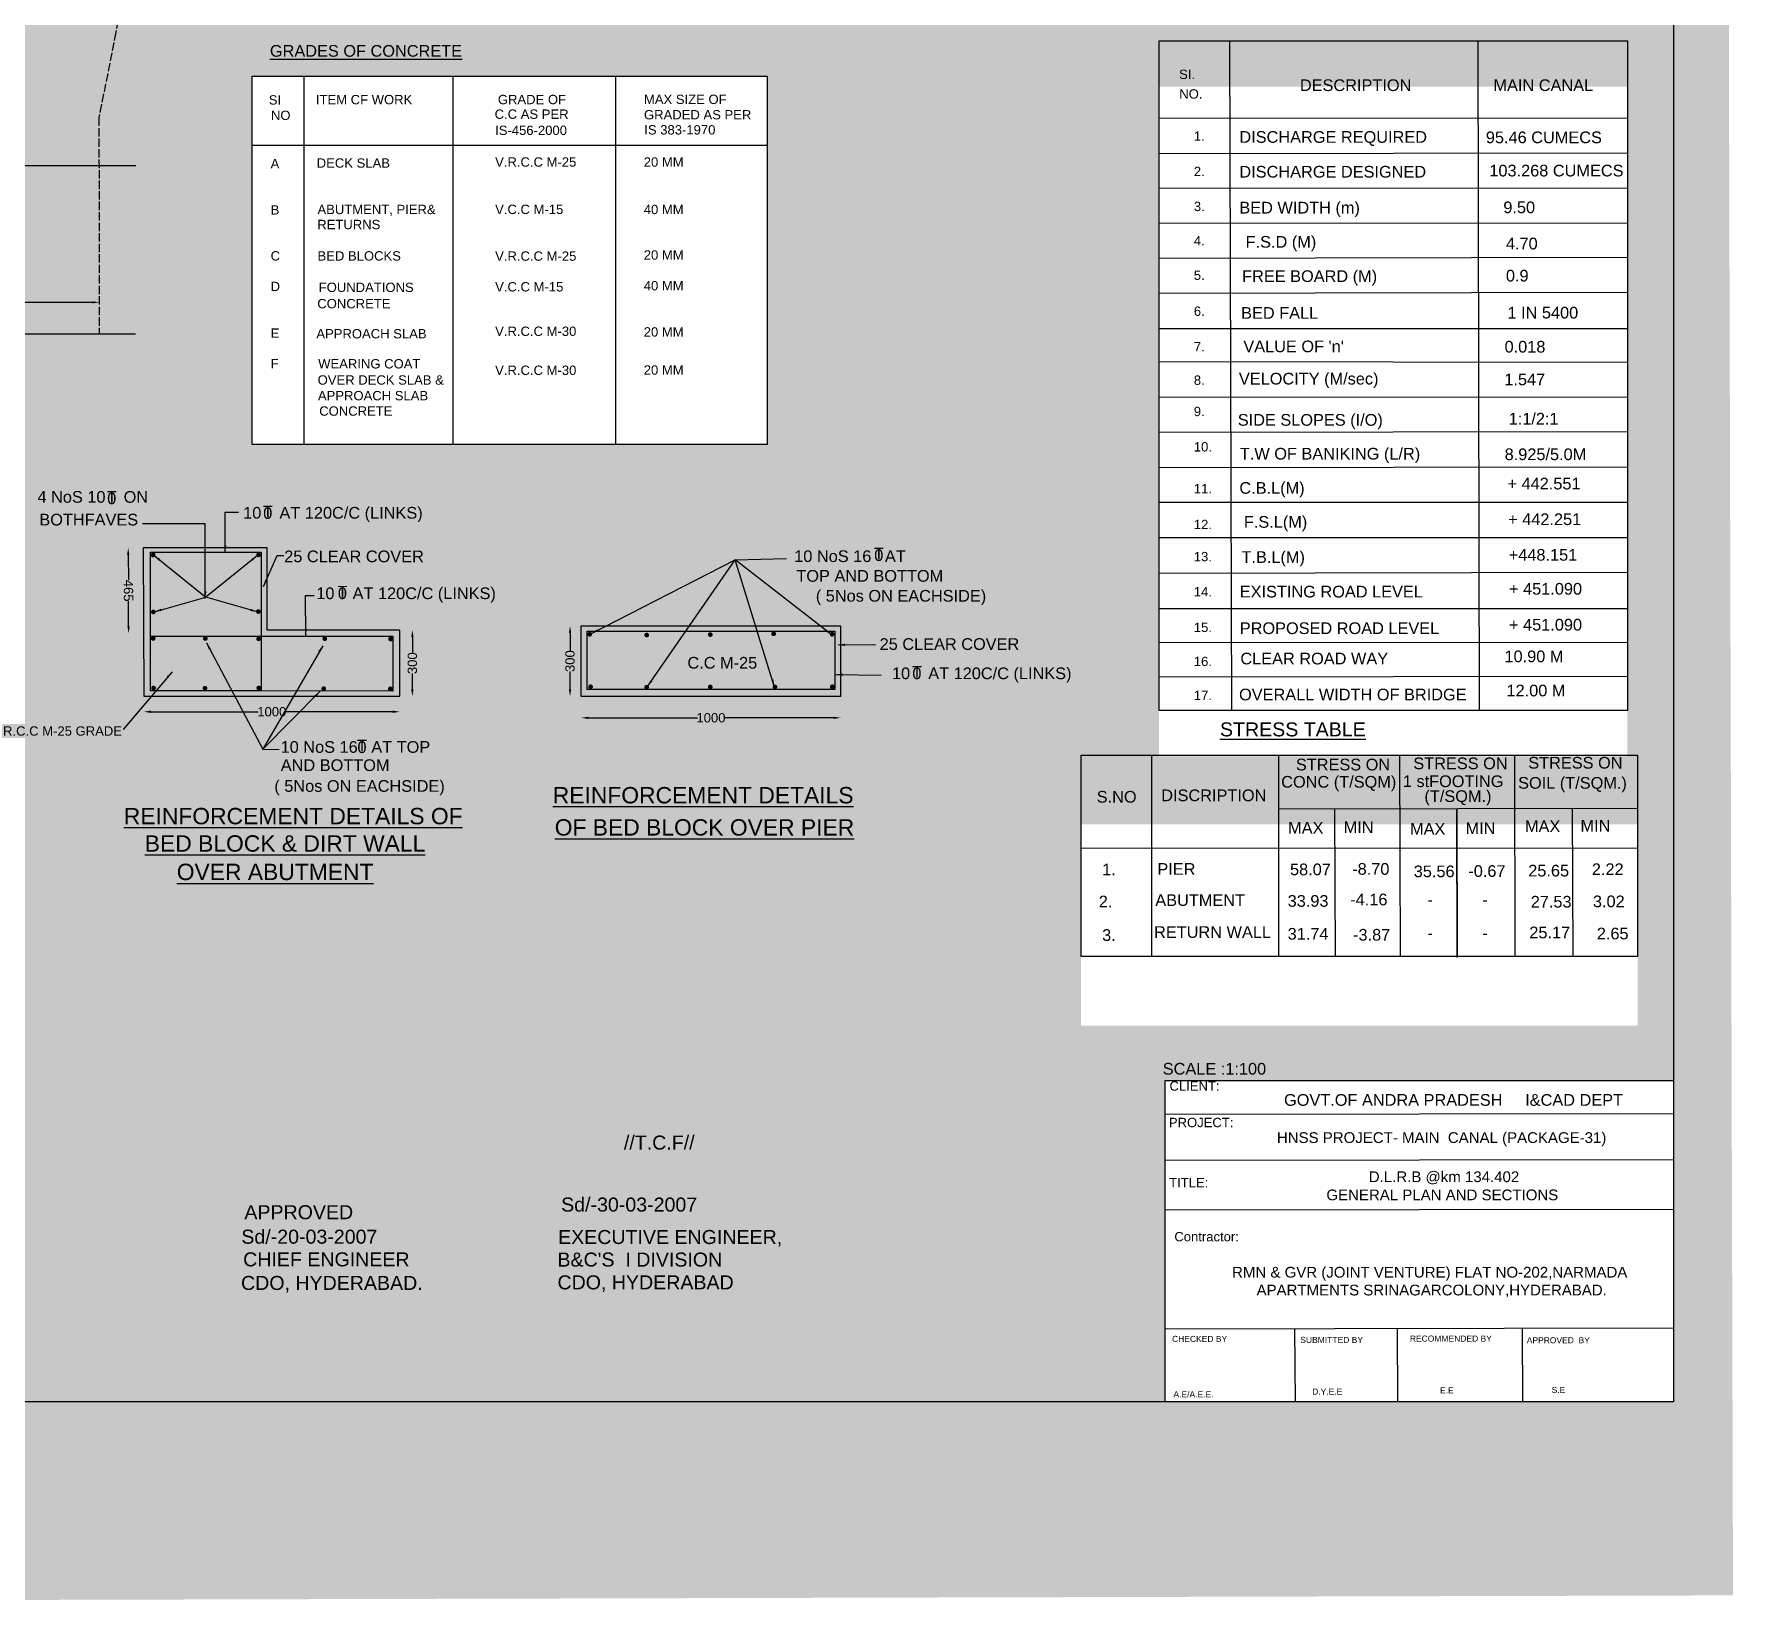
# Model space of a CAD drawing. Header units: millimetres. Extents: x 5124 to 107255, y 2311 to 94108.
# Drawn here: x 70886 to 107255, y 2311 to 36004 of the extents above; entities that cross this region are included whole.
import ezdxf

# ---------------------------------------------------------------- set-up
doc = ezdxf.new("R2010")
doc.units = ezdxf.units.MM
doc.header["$MEASUREMENT"] = 0
doc.linetypes.add('ACAD_ISO02W100', pattern=[15, 12, -3])
for name, color, linetype in [('DIMENSION', 7, 'Continuous'), ('DRAWING', 7, 'Continuous'), ('TEXT', 7, 'Continuous')]:
    doc.layers.add(name, color=color, linetype=linetype)
doc.styles.get("Standard").update_dxf_attribs({"font": 'arial.ttf'})
doc.dimstyles.get("Standard").update_dxf_attribs({"dimtxt": 200, "dimasz": 150, "dimexe": 0.18, "dimexo": 0.0625, "dimgap": 0.09, "dimtad": 0, "dimdec": 0, "dimzin": 0, "dimdsep": 46, "dimtxsty": 'Standard', "dimcen": 0.09, "dimse1": 1, "dimse2": 1, "dimadec": 0, "dimazin": 0, "dimtfac": 1, "dimtdec": 0, "dimtofl": 0, "dimtmove": 0, "dimatfit": 3, "dimfxl": 1, "dimtolj": 1, "dimtzin": 0, "dimarcsym": 0})

# ---------------------------------------------------------------- blocks, each defined once
blk = doc.blocks.new('*D65')
at = {"layer": 'Defpoints', "color": 0, "transparency": 16777216}
for p in [(72282, 30259), (66278, 30154), (72282, 30154)]:
    blk.add_point(p, dxfattribs=at)
at = {"layer": 'DIMENSION', "color": 0, "lineweight": -2, "transparency": 16777216}
for p, q in [((66428, 30259), (68982, 30259)), ((72132, 30259), (69579, 30259))]:
    blk.add_line(p, q, dxfattribs=at)
at = {"layer": 'DIMENSION', "color": 0, "transparency": 16777216}
for points in [[(66428, 30284), (66428, 30234), (66278, 30259)], [(72132, 30284), (72132, 30234), (72282, 30259)]]:
    blk.add_solid(points, dxfattribs=at)
at = {"layer": 'DIMENSION', "color": 0, "transparency": 16777216, "insert": (69280, 30259), "char_height": 200, "attachment_point": 5, "rotation": 0.0005}
blk.add_mtext('\\A1;5000', dxfattribs=at)
blk = doc.blocks.new('*D115')
at = {"layer": 'Defpoints', "color": 0, "transparency": 16777216}
for p in [(73224, 25003), (72912, 23175), (73232, 23176)]:
    blk.add_point(p, dxfattribs=at)
at = {"layer": 'DIMENSION', "color": 0, "lineweight": -2, "transparency": 16777216}
for p, q in [((72904, 24852), (72907, 24314)), ((72911, 23325), (72909, 23862))]:
    blk.add_line(p, q, dxfattribs=at)
at = {"layer": 'DIMENSION', "color": 0, "transparency": 16777216}
for points in [[(72929, 24852), (72879, 24852), (72903, 25002)], [(72936, 23325), (72886, 23325), (72912, 23175)]]:
    blk.add_solid(points, dxfattribs=at)
at = {"layer": 'DIMENSION', "color": 0, "transparency": 16777216, "insert": (72908, 24088), "char_height": 200, "attachment_point": 5, "rotation": 270.2751}
blk.add_mtext('\\A1;465', dxfattribs=at)
blk = doc.blocks.new('*D116')
at = {"layer": 'Defpoints', "color": 0, "transparency": 16777216}
for p in [(73239, 21827), (78714, 21827), (78714, 21496)]:
    blk.add_point(p, dxfattribs=at)
at = {"layer": 'DIMENSION', "color": 0, "lineweight": -2, "transparency": 16777216}
for p, q in [((73389, 21496), (75688, 21496)), ((78564, 21496), (76266, 21496))]:
    blk.add_line(p, q, dxfattribs=at)
at = {"layer": 'DIMENSION', "color": 0, "transparency": 16777216}
for points in [[(73389, 21521), (73389, 21471), (73239, 21496)], [(78564, 21521), (78564, 21471), (78714, 21496)]]:
    blk.add_solid(points, dxfattribs=at)
at = {"layer": 'DIMENSION', "color": 0, "transparency": 16777216, "insert": (75977, 21496), "char_height": 200, "attachment_point": 5}
blk.add_mtext('\\A1;1000', dxfattribs=at)
blk = doc.blocks.new('*D117')
at = {"layer": 'Defpoints', "color": 0, "transparency": 16777216}
for p in [(78714, 23244), (78714, 21827), (78986, 21827)]:
    blk.add_point(p, dxfattribs=at)
at = {"layer": 'DIMENSION', "color": 0, "lineweight": -2, "transparency": 16777216}
for p, q in [((78986, 23094), (78986, 22756)), ((78986, 21977), (78986, 22315))]:
    blk.add_line(p, q, dxfattribs=at)
at = {"layer": 'DIMENSION', "color": 0, "transparency": 16777216}
for points in [[(78961, 23094), (79011, 23094), (78986, 23244)], [(78961, 21977), (79011, 21977), (78986, 21827)]]:
    blk.add_solid(points, dxfattribs=at)
at = {"layer": 'DIMENSION', "color": 0, "transparency": 16777216, "insert": (78986, 22535), "char_height": 200, "attachment_point": 5, "rotation": 90}
blk.add_mtext('\\A1;300', dxfattribs=at)
blk = doc.blocks.new('*D118')
at = {"layer": 'Defpoints', "color": 0, "transparency": 16777216}
for p in [(82361, 23334), (82601, 23334), (82601, 21826)]:
    blk.add_point(p, dxfattribs=at)
at = {"layer": 'DIMENSION', "color": 0, "lineweight": -2, "transparency": 16777216}
for p, q in [((82361, 23184), (82361, 22801)), ((82361, 21976), (82361, 22359))]:
    blk.add_line(p, q, dxfattribs=at)
at = {"layer": 'DIMENSION', "color": 0, "transparency": 16777216}
for points in [[(82336, 23184), (82386, 23184), (82361, 23334)], [(82336, 21976), (82386, 21976), (82361, 21826)]]:
    blk.add_solid(points, dxfattribs=at)
at = {"layer": 'DIMENSION', "color": 0, "transparency": 16777216, "insert": (82361, 22580), "char_height": 200, "attachment_point": 5, "rotation": 90}
blk.add_mtext('\\A1;300', dxfattribs=at)
blk = doc.blocks.new('*D119')
at = {"layer": 'Defpoints', "color": 0, "transparency": 16777216}
for p in [(82601, 21826), (88154, 21826), (88154, 21366)]:
    blk.add_point(p, dxfattribs=at)
at = {"layer": 'DIMENSION', "color": 0, "lineweight": -2, "transparency": 16777216}
for p, q in [((82751, 21366), (85088, 21366)), ((88004, 21366), (85666, 21366))]:
    blk.add_line(p, q, dxfattribs=at)
at = {"layer": 'DIMENSION', "color": 0, "transparency": 16777216}
for points in [[(82751, 21391), (82751, 21341), (82601, 21366)], [(88004, 21391), (88004, 21341), (88154, 21366)]]:
    blk.add_solid(points, dxfattribs=at)
at = {"layer": 'DIMENSION', "color": 0, "transparency": 16777216, "insert": (85377, 21366), "char_height": 200, "attachment_point": 5}
blk.add_mtext('\\A1;1000', dxfattribs=at)

msp = doc.modelspace()

# ---------------------------------------------------------------- hatches: boundary and pattern name
at = {"layer": 'DRAWING'}
h = msp.add_hatch(dxfattribs=at)
h.set_pattern_fill('AR-CONC', color=256, scale=25)
h.set_pattern_definition([(50, (0, 0), (179.31505, -15.68803), [18.75, -206.25]), (355, (0, 0), (-34.68783, 188.04803), [15, -165]), (100.45144, (14.94, -1.3), (144.62721, 172.36), [15.93505, -175.28553]), (46.1842, (0, 50), (266.81033, -41.37982), [28.125, -309.375]), (96.63564, (22.23, 46.55), (233.6655, 243.52965), [23.9026, -262.92844]), (351.18416, (0, 50), (233.6655, 243.52965), [22.5, -247.5]), (21, (25, 37.5), (149.22676, -100.65472), [18.75, -206.25]), (326, (25, 37.5), (60.82883, 181.2875), [15, -165]), (71.45144, (37.44, 29.11), (210.0556, 80.63279), [15.93505, -175.28553]), (37.5, (0, 0), (3.039964, 83.223463), [0, -163, 0, -167.5, 0, -165.625]), (7.5, (0, 0), (65.767384, 98.60293), [0, -95.5, 0, -159.25, 0, -63.125]), (327.5, (-55.75, 0), (133.45561, -5.638718), [0, -62.5, 0, -195, 0, -258.75]), (317.5, (-80.75, 0), (145.79654, 25.02625), [0, -81.25, 0, -129.5, 0, -183.75])])
h.paths.add_polyline_path([(107011.7, 94107.7), (5124.3, 93837.3), (5367.1, 2311.4), (107254.5, 2581.7)])
h.paths.add_polyline_path([(21019.7, 22610), (21019.7, 20785.6), (21759, 20785.6), (21754.4, 20385.8), (22844.3, 17308.5), (21218.5, 17308.5), (21150.4, 17475.9), (21045.7, 17188.3), (20982.9, 17334.7), (19394.6, 17334.7), (20192.7, 20385.8), (20192.7, 21541.3), (14148.7, 21541.3), (14148.7, 21735.7), (14148.7, 22876.4), (19701.7, 22876.4), (19701.7, 24439.3), (20009.6, 24648), (20603.6, 24648), (20906, 24450.3), (20894.6, 22876.4), (20916.1, 21735.7), (20916.1, 20785.6), (21019.7, 20785.6), (21019.7, 24380.7), (21605.5, 24380.7), (21605.5, 24303.4), (26837.7, 24303.4), (26837.7, 22610)], flags=16)
h.paths.add_polyline_path([(21150.4, 17339.9), (21218.5, 17172.6), (22892.5, 17172.6), (23870.9, 14409.9), (24480.7, 14409.9), (24480.7, 13462), (18091.7, 13462), (18091.7, 14409.9), (18629.7, 14409.9), (19359.1, 17198.7), (20982.9, 17198.7), (21045.7, 17052.3)], flags=16)
h.paths.add_polyline_path([(75557.4, 27218.3), (75557.4, 35101.3), (86582.6, 35101.3), (86582.6, 27218.3)], flags=16)
h.paths.add_polyline_path([(42496.5, 74827.2), (42496.5, 75414.7), (42899.6, 75414.7), (42899.6, 76021.1), (43288.5, 76021.1), (43304.2, 76172.2), (43063.8, 76136), (37404.1, 81735.8), (35466.9, 81732.8), (36670.5, 79205.6), (37067.4, 79205.6), (37067.4, 78578.9), (32761.7, 78578.9), (30377.2, 78586.1), (30377.2, 79205.6), (30647.4, 79205.6), (30647.4, 84591.2), (24549.7, 84591.2), (24505.5, 84513.4), (24442.1, 84591.2), (23327.3, 84591.2), (23283.1, 84513.4), (23219.7, 84591.2), (30647.4, 84591.2), (30647.4, 84675.1), (30647.4, 85571.6), (33531.9, 85571.6), (33531.9, 85774.9), (33701.5, 85876.6), (34000, 85869.8), (34149.2, 85774.9), (34150.6, 85660.3), (34468.3, 85660.3), (34468.3, 85609.8), (36237.7, 85609.8), (36237.7, 85650.1), (36422.7, 85650.1), (36422.7, 85609.8), (38240.7, 85609.8), (38240.7, 85650.1), (38425.7, 85650.1), (38425.7, 85609.8), (40211.1, 85609.8), (40211.1, 85650.1), (40396.1, 85650.1), (40396.1, 85609.8), (42214.8, 85609.8), (42214.8, 85650.1), (42399.8, 85650.1), (42399.8, 85609.8), (44242.9, 85609.8), (44242.9, 85636.7), (44852.9, 85636.7), (44852.9, 85609.8), (46606.5, 85609.8), (46606.5, 85650.1), (46791.5, 85650.1), (46791.5, 85609.8), (48612.2, 85609.8), (48612.2, 85650.1), (48797.2, 85650.1), (48797.2, 85609.8), (50612.5, 85609.8), (50612.5, 85650.1), (50797.5, 85650.1), (50797.5, 85609.8), (52623.1, 85609.8), (52623.1, 85650.1), (52808.1, 85650.1), (52808.1, 85609.8), (54668, 85609.8), (54668, 85636.7), (55278, 85636.7), (55278, 85609.8), (57059.2, 85609.8), (57059.2, 85650.1), (57244.2, 85650.1), (57244.2, 85609.8), (59064.4, 85609.8), (59064.4, 85650.1), (59249.4, 85650.1), (59249.4, 85609.8), (61066.1, 85609.8), (61066.1, 85650.1), (61251.1, 85650.1), (61251.1, 85609.8), (63074.8, 85609.8), (63074.8, 85650.1), (63259.8, 85650.1), (63259.8, 85609.8), (65106.9, 85609.8), (65106.9, 85636.7), (65434.4, 85636.7), (65434.4, 85678.8), (65598.7, 85840.4), (65872.9, 85840.4), (66045.2, 85735), (66045.2, 85597.8), (68949.3, 85597.8), (68949.3, 84675.1), (68949.3, 79205.6), (69219.5, 79205.6), (69219.5, 78586.1), (66834.9, 78586.1), (66834.9, 78578.9), (62529.2, 78578.9), (62529.2, 79205.6), (62926.2, 79205.6), (64153.3, 81782.2), (62122.6, 81782.2), (56545, 76172.2), (56280.2, 76172.2), (56297.1, 76021.1), (56704, 76021.1), (56704, 75414.7), (57102.4, 75414.7), (57102.4, 74827.2), (52923.6, 74827.2), (52923.6, 75414.7), (53326.8, 75414.7), (53326.8, 76021.1), (53715.6, 76021.1), (53731.4, 76172.2), (45853.1, 76172.2), (45869.9, 76021.1), (46276.8, 76021.1), (46276.8, 75414.7), (46675.3, 75414.7), (46675.3, 74827.2)], flags=16)
h.paths.add_polyline_path([(44058.8, 76172.2), (44058.8, 77140.8), (40318.6, 80857.7), (44058.8, 80857.7), (44058.8, 83423.8), (44058.8, 83695.6), (34665, 83695.6), (34665, 83532.2), (34505, 83695.6), (33656.8, 83695.6), (33663.4, 83416.7), (33663.4, 82517.9), (31506, 84675.1), (34162.2, 84675.1), (44531.9, 84675.1), (44531.9, 84894), (54961.8, 84894), (54961.8, 84675.1), (65434.4, 84675.1), (68039.4, 84675.1), (65933.3, 82562.7), (65933.3, 83416.7), (65939.9, 83695.6), (65066.6, 83695.6), (64931.6, 83560.5), (64931.6, 83695.6), (57003.7, 83695.6), (55472.8, 83695.6), (55472.8, 83423.8), (55472.8, 80857.7), (59222.6, 80857.7), (56436.1, 78042.2), (55472.8, 77105.7), (55472.8, 76172.2), (54486, 76172.2), (54486, 80857.7), (45045.6, 80857.7), (45045.6, 76160.2), (45033.5, 76172.2)], flags=0)
h.paths.add_polyline_path([(93301.3, 19083.7), (105211.6, 19083.7), (105211.6, 14774.7), (93301.3, 14774.7)], flags=16)
h.paths.add_polyline_path([(97522.9, 17093.5), (97522.9, 17936.2), (103814.9, 17945.8), (103818, 17099.1)], flags=0)
h.paths.add_polyline_path([(94970.6, 34879.1), (104993.1, 34879.1), (104993.1, 20544.9), (94970.6, 20544.9)], flags=16)
h.paths.add_polyline_path([(96480.2, 33227.4), (101795.3, 33232.7), (101818.2, 21277.4), (96514.4, 21270.8)], flags=0)
h.paths.add_polyline_path([(95100.1, 13606.6), (105980.9, 13606.6), (105980.9, 6723.5), (95100.1, 6723.5)], flags=16)
h.paths.add_polyline_path([(103876.6, 8707.7), (103877.3, 8307.4), (97633.3, 8295.6), (97633.3, 8695.6)], flags=0)
h.paths.add_polyline_path([(77347.7, 71608.9), (77347.7, 79604.4), (87808.8, 79604.4), (87808.8, 71608.9)], flags=16)
h.paths.add_polyline_path([(77790.4, 76359.8), (80914.6, 77018.3), (80922.1, 77098.2), (77807.6, 76648.2), (80940.4, 77293.8), (82136.6, 77273.7), (86414.8, 77891.8), (83814.6, 77245.4), (86375.3, 77621.8), (83816.2, 77008.8), (82240.8, 77014)], flags=0)
h.paths.add_polyline_path([(85267, 83446.9), (85267, 87345), (84711.8, 87345), (84647.3, 87223.7), (84570.4, 87345), (85267, 87345), (85267, 83446.9), (86156.7, 83446.9), (86247.7, 83174.2), (86369, 83608.4), (86500.4, 83386.3), (87319.3, 83386.3), (87319.3, 87365.2), (88296.7, 87365.2), (88232.2, 87243.9), (88155.3, 87365.2), (87319.3, 87365.2), (87319.3, 83386.3), (86500.4, 83386.3), (86369, 83608.4), (86247.7, 83174.2), (86156.7, 83446.9)], flags=16)
h.paths.add_polyline_path([(20899.3, 22625.6), (14148.7, 22625.6), (14148.7, 21735.7), (20192.7, 21735.7), (20916.1, 21735.7)], flags=0)

# ---------------------------------------------------------------- linework, layer by layer
msp.add_lwpolyline([(105980.9, 6723.5), (9838.4, 6723.5), (9838.4, 89138.5), (105980.9, 89138.5)], close=True)
at = {"layer": 'DRAWING', "linetype": 'ACAD_ISO02W100', "ltscale": 15}
msp.add_lwpolyline([(86154.1, 43701), (75504.4, 43701), (74919.1, 43516.6), (74472.2, 43208.4), (74142.3, 42857.6), (73982.7, 42549.4), (73791.2, 41932.9), (73461.3, 40274.7), (72639.7, 36043.9), (72276.5, 34215.2), (72283.3, 29584.6)], dxfattribs=at)
at = {"layer": 'DRAWING'}
for points in [[(24892.8, 33188.5), (73063, 33188.5)], [(68693.7, 29584.6), (73056.9, 29584.6)], [(73383.7, 23114.1), (78569.5, 23114.1), (78569.5, 21933.4), (75747.8, 21941)]]:
    msp.add_lwpolyline(points, dxfattribs=at)
for points in [[(73238.8, 21826.8), (78714.4, 21826.8), (78714.4, 23243.6), (75877.4, 23243.6), (75877.4, 25003.3), (73223.5, 25003.3)], [(73383.7, 24911.9), (75747.8, 24911.9), (75747.8, 21941), (73383.7, 21941)], [(82600.8, 23334.1), (88153.5, 23334.1), (88153.5, 21826), (82600.8, 21826)], [(82728.8, 23219), (88025.6, 23219), (88025.6, 21973), (82728.8, 21973)]]:
    msp.add_lwpolyline(points, close=True, dxfattribs=at)
at = {"layer": 'DRAWING', "const_width": 50}
for points in [[(73413.2, 24850.8, 1), (73463.2, 24850.8, 1)], [(75668.1, 24854.7, 1), (75718.1, 24854.7, 1)], [(73417.1, 23632.9, 1), (73467.1, 23632.9, 1)], [(75664.2, 23640.7, 1), (75714.2, 23640.7, 1)], [(73413.5, 23064.3, 1), (73463.5, 23064.3, 1)], [(74529.3, 23064.3, 1), (74579.3, 23064.3, 1)], [(75668.4, 23056.5, 1), (75718.4, 23056.5, 1)], [(77086.6, 23060.1, 1), (77136.6, 23060.1, 1)], [(78494, 23052.3, 1), (78544, 23052.3, 1)], [(82757.8, 23155.3, 1), (82807.8, 23155.3, 1)], [(83976.2, 23137.6, 1), (84026.2, 23137.6, 1)], [(85337.8, 23146.5, 1), (85387.8, 23146.5, 1)], [(86693, 23164.1, 1), (86743, 23164.1, 1)], [(87944.2, 23155.3, 1), (87994.2, 23155.3, 1)], [(73421.2, 22004.1, 1), (73471.2, 22004.1, 1)], [(74521.5, 22000.2, 1), (74571.5, 22000.2, 1)], [(75672.3, 22004.1, 1), (75722.3, 22004.1, 1)], [(77063.3, 21992.1, 1), (77113.3, 21992.1, 1)], [(78490.1, 21988.2, 1), (78540.1, 21988.2, 1)], [(82775.5, 22030.9, 1), (82825.5, 22030.9, 1)], [(83976.2, 22022.1, 1), (84026.2, 22022.1, 1)], [(85337.8, 22026.5, 1), (85387.8, 22026.5, 1)], [(86723.9, 22026.5, 1), (86773.9, 22026.5, 1)], [(87948.6, 22030.9, 1), (87998.6, 22030.9, 1)]]:
    msp.add_lwpolyline(points, format="xyb", close=True, dxfattribs=at)
at = {"layer": 'TEXT'}
for p, q in [((96475.4, 35854), (96516.5, 21519.8)), ((101792.1, 35854), (101819.6, 21519.8)), ((76662.8, 35101.3), (76662.8, 27218.3)), ((79853.3, 35101.3), (79853.3, 27218.3)), ((83334.7, 35101.3), (83334.7, 27218.3)), ((94970.6, 34200.7), (104993.1, 34210.8)), ((75557.4, 33622.2), (86582.6, 33622.2)), ((94970.6, 33444.7), (104993.1, 33456.6)), ((94970.6, 32705.9), (104993.1, 32710.7)), ((94970.6, 31952.7), (104993.1, 31964.1)), ((94970.6, 31202), (104993.1, 31226.1)), ((94970.6, 30454.7), (104993.1, 30478.2)), ((94970.6, 29700.2), (104993.1, 29700.2)), ((94970.6, 28996.9), (104993.1, 28981.4)), ((94970.6, 28226.9), (104993.1, 28239)), ((94970.6, 27482.3), (104993.1, 27492.6)), ((94970.6, 26722.2), (104993.1, 26737.6)), ((94970.6, 25983.9), (104993.1, 25983.9)), ((94970.6, 25226.8), (94970.6, 25226.8)), ((94970.6, 25226.8), (104993.1, 25226.8)), ((94970.6, 24459.9), (104993.1, 24482.1)), ((94970.6, 23707.9), (104993.1, 23707.9)), ((94970.6, 22976.1), (104993.1, 22986.9)), ((94970.6, 22976.1), (94970.6, 22976.1)), ((94970.6, 22243.8), (104993.1, 22256.2)), ((94807.5, 20567.5), (94807.5, 16258.5)), ((97522.9, 20567.5), (97522.9, 16258.5)), ((100116.2, 20567.5), (100130.9, 16258.5)), ((102574.6, 20567.5), (102586.9, 16258.5)), ((97522.9, 19420), (105211.6, 19431.8)), ((98722.6, 19421.8), (98735.7, 16258.5)), ((101332.1, 19399.7), (101345.2, 16236.4)), ((101345.2, 19425.9), (101352.5, 16258.5)), ((103814.9, 19429.6), (103826.8, 16258.5)), ((93301.3, 18573.5), (105211.6, 18584.2)), ((95100.1, 12886), (105980.9, 12895.1)), ((95100.1, 11896.3), (105980.9, 11910.6)), ((95100.1, 10834.9), (105980.9, 10848.6)), ((95100.1, 8290.9), (105980.9, 8311.3)), ((97871.2, 8296.1), (97881.3, 6723.5)), ((100068.4, 8300.2), (100073.3, 6723.5)), ((102739.6, 8305.2), (102750.9, 6723.5)), ((105980.9, 8311.3), (105980.9, 8311.3))]:
    msp.add_line(p, q, dxfattribs=at)
for points in [[(94970.6, 35854), (104993.1, 35854), (104993.1, 21519.8), (94970.6, 21519.8)], [(75557.4, 35101.3), (86582.6, 35101.3), (86582.6, 27218.3), (75557.4, 27218.3)], [(93301.3, 20567.5), (105211.6, 20567.5), (105211.6, 16258.5), (93301.3, 16258.5)], [(95100.1, 13606.6), (105980.9, 13606.6), (105980.9, 6723.5), (95100.1, 6723.5)]]:
    msp.add_lwpolyline(points, close=True, dxfattribs=at)

# ---------------------------------------------------------------- texts
for s, height, p in [('%%UGRADES OF CONCRETE', 250, (75936.6, 35517.7)), ('SI.', 200, (95396.6, 35041.3)), ('DESCRIPTION', 250, (97982.7, 34782.9)), ('MAIN CANAL', 250, (102126.7, 34782.9)), ('SI', 200, (75912.2, 34492.9)), ('ITEM CF WORK', 200, (76920.3, 34499.2)), ('GRADE OF', 200, (80815.6, 34500.8)), ('MAX SIZE OF', 200, (83942.7, 34505)), ('NO.', 200, (95401.2, 34621)), ('NO', 200, (75957.8, 34163.2)), ('C.C AS PER', 200, (80746.4, 34187.8)), ('GRADED AS PER', 200, (83943.9, 34175.9)), ('IS-456-2000', 200, (80757.3, 33842.1)), ('IS 383-1970', 200, (83950.1, 33852.7)), ('1.', 200, (95713, 33719.3)), ('DISCHARGE REQUIRED', 250, (96688.2, 33674.7)), ('95.46 CUMECS', 250, (101963.9, 33666.5)), ('A', 200, (75951.6, 33129.9)), ('DECK SLAB', 200, (76938.3, 33141.9)), ('V.R.C.C M-25', 200, (80757.3, 33164)), ('20 MM', 200, (83938.4, 33164)), ('2.', 200, (95713, 32961.8)), ('DISCHARGE DESIGNED', 250, (96688.2, 32930.6)), ('103.268 CUMECS', 250, (102038.8, 32954.9)), ('3.', 200, (95713, 32213.4)), ('BED WIDTH (m)', 250, (96688.2, 32161.4)), ('9.50', 250, (102338.1, 32168.4)), ('B', 200, (75951.6, 32139.7)), ('ABUTMENT, PIER&', 200, (76954.5, 32148.1)), ('RETURNS', 200, (76950.2, 31826.1)), ('V.C.C M-15', 200, (80757.3, 32150.5)), ('40 MM', 200, (83938.4, 32147.5)), ('4.', 200, (95713, 31476.9)), ('F.S.D (M)', 250, (96821.2, 31429.9)), ('4.70', 250, (102393.6, 31393)), ('C', 200, (75951.6, 31154.7)), ('BED BLOCKS', 200, (76955.5, 31154.1)), ('V.R.C.C M-25', 200, (80757.3, 31149.7)), ('20 MM', 200, (83938.4, 31173.9)), ('5.', 200, (95713, 30741)), ('FREE BOARD (M)', 250, (96746.6, 30695.3)), ('0.9', 250, (102393.6, 30706.2)), ('D', 200, (75951.6, 30500.3)), ('FOUNDATIONS', 200, (76981.2, 30481)), ('V.C.C M-15', 200, (80757.3, 30492.2)), ('40 MM', 200, (83938.4, 30516.3)), ('CONCRETE', 200, (76950.3, 30131.5)), ('6.', 200, (95713, 29970.8)), ('BED FALL', 250, (96725.3, 29907.6)), ('1 IN 5400', 250, (102426.6, 29913.9)), ('E', 200, (75951.6, 29500.1)), ('APPROACH SLAB', 200, (76930.4, 29487.7)), ('V.R.C.C M-30', 200, (80757.3, 29541.1)), ('20 MM', 200, (83938.4, 29527.1)), ('7.', 200, (95713, 29208.5)), ("VALUE OF 'n'", 250, (96773, 29192.4)), ('0.018', 250, (102364.6, 29184.9)), ('F', 200, (75951.6, 28850.2)), ('WEARING COAT ', 200, (76969.6, 28844.7)), ('V.R.C.C M-30', 200, (80757.3, 28706.2)), ('20 MM', 200, (83938.4, 28712.1)), ('VELOCITY (M/sec)', 250, (96677.6, 28501)), ('1.547', 250, (102359.5, 28484.9)), ('OVER DECK SLAB &', 200, (76958.4, 28498.1)), ('8.', 200, (95713, 28494.1)), ('APPROACH SLAB', 200, (76964, 28162.6)), ('CONCRETE', 200, (76992, 27832.8)), ('9.', 200, (95713, 27823.8)), ('SIDE SLOPES (I/O)', 250, (96653.7, 27619)), ('1:1/2:1', 250, (102452.7, 27644.4)), ('10.', 200, (95713, 27066.9)), ('T.W OF BANIKING (L/R)', 250, (96698.2, 26895)), ('8.925/5.0M', 250, (102366, 26882.2)), ('4 NoS 10    ON', 250, (70961.3, 25970.6)), ('T', 250, (72445.1, 25971.3)), ('0', 250, (72452.7, 25937.8)), ('11.', 200, (95713, 26173.3)), ('C.B.L(M)', 250, (96687.9, 26162.1)), ('+ 442.551', 250, (102427.4, 26255)), ('10    AT 120C/C (LINKS)', 250, (75363.9, 25630.1)), ('T', 250, (75785.3, 25657.3)), ('0', 250, (75792.9, 25623.8)), ('BOTHFAVES', 250, (71001.3, 25483.8)), ('12.', 200, (95713, 25404.6)), ('F.S.L(M)', 250, (96783.4, 25435)), ('+ 442.251', 250, (102441, 25491.5)), ('25 CLEAR COVER', 250, (76243.1, 24696.6)), ('10 NoS 16   AT', 250, (87159.9, 24701.2)), ('T', 250, (88864.5, 24756.3)), ('0', 250, (88872.1, 24722.8)), ('13.', 200, (95713, 24717)), ('T.B.L(M)', 250, (96733.2, 24683.4)), ('+448.151', 250, (102453.6, 24730.2)), ('TOP AND BOTTOM', 250, (87205.4, 24280)), ('10    AT 120C/C (LINKS)', 250, (76929.9, 23907.2)), ('T', 250, (77383.2, 23941.5)), ('0', 250, (77390.8, 23908)), ('( 5Nos ON EACHSIDE)', 250, (87621.2, 23853.1)), ('14.', 200, (95713, 23965.9)), ('EXISTING ROAD LEVEL  ', 250, (96696.2, 23942.5)), ('+ 451.090', 250, (102459.6, 24003.2)), ('15.', 200, (95713, 23202.4)), ('PROPOSED ROAD LEVEL', 250, (96696.2, 23159.8)), ('+ 451.090', 250, (102459.6, 23234.2)), ('25 CLEAR COVER', 250, (88987.9, 22820.4)), ('C.C M-25', 250, (84873.4, 22419.8)), ('16.', 200, (95713, 22474)), ('CLEAR ROAD WAY', 250, (96709.4, 22510.1)), ('10.90 M', 250, (102362.8, 22556.8)), ('10    AT 120C/C (LINKS)', 250, (89252.1, 22193.9)), ('T', 250, (89680.8, 22226.3)), ('0', 250, (89688.4, 22192.8)), ('17.', 200, (95713, 21745.9)), ('OVERALL WIDTH OF BRIDGE', 250, (96681.1, 21740.2)), ('12.00 M', 250, (102405.8, 21825.7)), ('R.C.C M-25 GRADE', 200, (70224.5, 20984)), ('%%USTRESS TABLE', 300, (96272.6, 20969)), ('10 NoS 16   AT TOP', 250, (76165.7, 20617.3)), ('T', 250, (77802.5, 20646.2)), ('0', 250, (77810.1, 20612.7)), (' AND BOTTOM', 250, (76071.6, 20227.9)), ('STRESS ON', 250, (97897.6, 20240.8)), ('STRESS ON', 250, (100411.7, 20267)), ('STRESS ON', 250, (102871.4, 20279.9)), ('( 5Nos ON EACHSIDE)', 250, (76031.1, 19782.3)), ('CONC (T/SQM)', 250, (97583.5, 19871.4)), ('1 stFOOTING', 250, (100187.3, 19883.8)), ('SOIL (T/SQM.)', 250, (102654.1, 19849)), ('%%UREINFORCEMENT DETAILS', 350, (81991.3, 19535.1)), ('S.NO', 250, (93634.8, 19550.9)), ('DISCRIPTION', 250, (95015.1, 19582.1)), (' (T/SQM.)', 250, (100551.9, 19564.9)), ('%%UREINFORCEMENT DETAILS OF', 350, (72809, 19087.5)), ('%%UOF BED BLOCK OVER PIER', 350, (82032.6, 18846)), ('MAX', 250, (97731.3, 18886.6)), ('MIN', 250, (98920, 18898.9)), ('MAX', 250, (100340.8, 18864.5)), ('MIN', 250, (101529.5, 18876.8)), ('MAX', 250, (102800.9, 18919.2)), ('MIN', 250, (103989.6, 18931.5)), ('%%UBED BLOCK & DIRT WALL', 350, (73258.3, 18502)), ('%%UOVER ABUTMENT', 350, (73942.4, 17893.2)), ('1.', 250, (93750.4, 17996.2)), ('PIER', 250, (94932.7, 18005.9)), ('58.07', 250, (97772, 17996.6)), ('-8.70', 250, (99103.3, 18007.1)), ('35.56', 250, (100420.7, 17954.9)), ('-0.67', 250, (101588.6, 17961.8)), ('25.65', 250, (102871.5, 17970)), ('2.22', 250, (104233, 18000.2)), ('2.', 250, (93678.6, 17309.4)), ('ABUTMENT', 250, (94888.3, 17339.6)), ('33.93', 250, (97721.6, 17322.2)), ('-4.16', 250, (99061.1, 17352.4)), ('-', 250, (100713.7, 17348.6)), ('-', 250, (101888.6, 17348.6)), ('27.53', 250, (102924.4, 17304.8)), ('3.02', 250, (104255.7, 17312.3)), ('3.', 250, (93750.4, 16591.8)), ('RETURN WALL', 250, (94861.6, 16655.5)), ('31.74', 250, (97721.6, 16617.7)), ('-3.87', 250, (99121.5, 16597.5)), ('-', 250, (100713.7, 16633)), ('-', 250, (101888.6, 16633)), ('25.17', 250, (102894.2, 16647.1)), ('2.65', 250, (104338.9, 16624.4)), ('SCALE :1:100', 250, (95047.5, 13729.3)), ('CLIENT:', 200, (95192.1, 13385.9)), ('GOVT.OF ANDRA PRADESH     I&CAD DEPT', 250, (97643.8, 13061.9)), ('PROJECT:', 200, (95179.2, 12604.1)), ('//T.C.F//', 300, (83513.3, 12124.5)), ('HNSS PROJECT- MAIN  CANAL (PACKAGE-31)', 230, (97491.6, 12265.7)), ('D.L.R.B @km 134.402', 230, (99459.3, 11427.3)), ('TITLE:', 200, (95184.7, 11317)), ('APPROVED', 300, (75389.6, 10634.1)), ('Sd/-30-03-2007', 300, (82170.1, 10797.7)), ('GENERAL PLAN AND SECTIONS', 230, (98550.8, 11039.5)), ('Sd/-20-03-2007', 300, (75324.8, 10109.9)), ('EXECUTIVE ENGINEER,', 300, (82105.2, 10103)), ('Contractor:', 200, (95295.9, 10160.3)), ('CHIEF ENGINEER', 300, (75363.7, 9624.5)), ("B&C'S  I DIVISION", 300, (82091.8, 9620.5)), ('RMN & GVR (JOINT VENTURE) FLAT NO-202,NARMADA', 230, (96532, 9384.4)), ('CDO, HYDERABAD.', 300, (75318.3, 9119.7)), ('CDO, HYDERABAD', 300, (82091.8, 9132.2)), ('APARTMENTS SRINAGARCOLONY,HYDERABAD.', 230, (97055.8, 9002.7)), ('CHECKED BY', 130, (95246.2, 8007)), ('SUBMITTED BY', 130, (97992.3, 7985.6)), ('RECOMMENDED BY', 130, (100336.8, 8014.2)), ('APPROVED  BY', 130, (102839, 7978.4)), ('A.E/A.E.E.', 130, (95277.2, 6821.3)), ('D.Y.E.E', 130, (98245.5, 6878.6)), ('E.E', 130, (100984.3, 6907.3)), ('S.E', 130, (103371.9, 6914.4))]:
    msp.add_text(s, height=height, dxfattribs=at).set_placement(p)

# ---------------------------------------------------------------- dimensions: what is measured, and where the dimension line sits
at = {"layer": 'DIMENSION'}
for p1, p2, distance, text, picture, middle in [((66278, 30154.3), (72282.4, 30154.4), 104.9, '5000', '*D65', (69280.2, 30259.3)), ((73223.5, 25003.3), (73232.3, 23176.3), -320.3, '465', '*D115', (72907.6, 24088.3)), ((82600.8, 21826), (82600.8, 23334.1), 240.2, '300', '*D118', (82360.6, 22580)), ((78714.4, 23243.6), (78714.4, 21826.8), 271.4, '300', '*D117', (78985.8, 22535.2)), ((73238.8, 21826.8), (78714.4, 21826.8), -331.1, '1000', '*D116', (75976.6, 21495.7)), ((82600.8, 21826), (88153.5, 21826), -459.8, '1000', '*D119', (85377.2, 21366.3))]:
    dim = msp.add_aligned_dim(p1=p1, p2=p2, distance=distance, text=text, dimstyle='Standard', dxfattribs=at)
    dim.commit()
    dim.dimension.update_dxf_attribs({"geometry": picture, "text_midpoint": middle})

# ---------------------------------------------------------------- leaders
for points in [[(75798.2, 24177), (76088.3, 24839.4), (76237.5, 24839.4)], [(76703.8, 23114.1), (76699.7, 23986.6), (76886.2, 23986.6)]]:
    msp.add_leader(points, dimstyle='Standard', override={"dimgap": 0.09, "dimtad": 0}, dxfattribs=at)
at = {"layer": 'TEXT'}
for points in [[(74553.3, 23922.6), (74553.3, 25520.4), (73211.9, 25520.4)], [(74981.5, 24911.9), (74981.5, 25765.7), (75264.9, 25765.7)], [(73460.6, 24839.6), (74565.9, 23947.7)], [(75671, 24843.1), (74565.9, 23947.7)], [(82804.9, 23167.1), (85894.6, 24749.3)], [(84020.1, 22038.4), (85894.6, 24749.3)], [(87944.2, 23155.3), (85894.6, 24749.3), (86997.2, 24779.7)], [(86733.3, 22046.1), (85894.6, 24749.3)], [(73466.5, 23638.2), (74565.9, 23947.7)], [(75665, 23634.4), (74565.9, 23947.7)], [(74578.3, 22972.5), (75793.8, 20682.8)], [(88099.3, 22928.1), (88896.9, 22932.4)], [(77065.9, 22909.6), (75785.9, 20697.5)], [(73841.5, 22349.8), (72796.1, 21116.8)], [(88043.6, 22294.2), (89021.2, 22277.1)], [(77015.5, 21937.6), (75785.9, 20697.5), (76133.8, 20689.1)]]:
    msp.add_leader(points, dimstyle='Standard', override={"dimgap": 0.09, "dimtad": 0}, dxfattribs=at)

doc.saveas('drawing.dxf')
